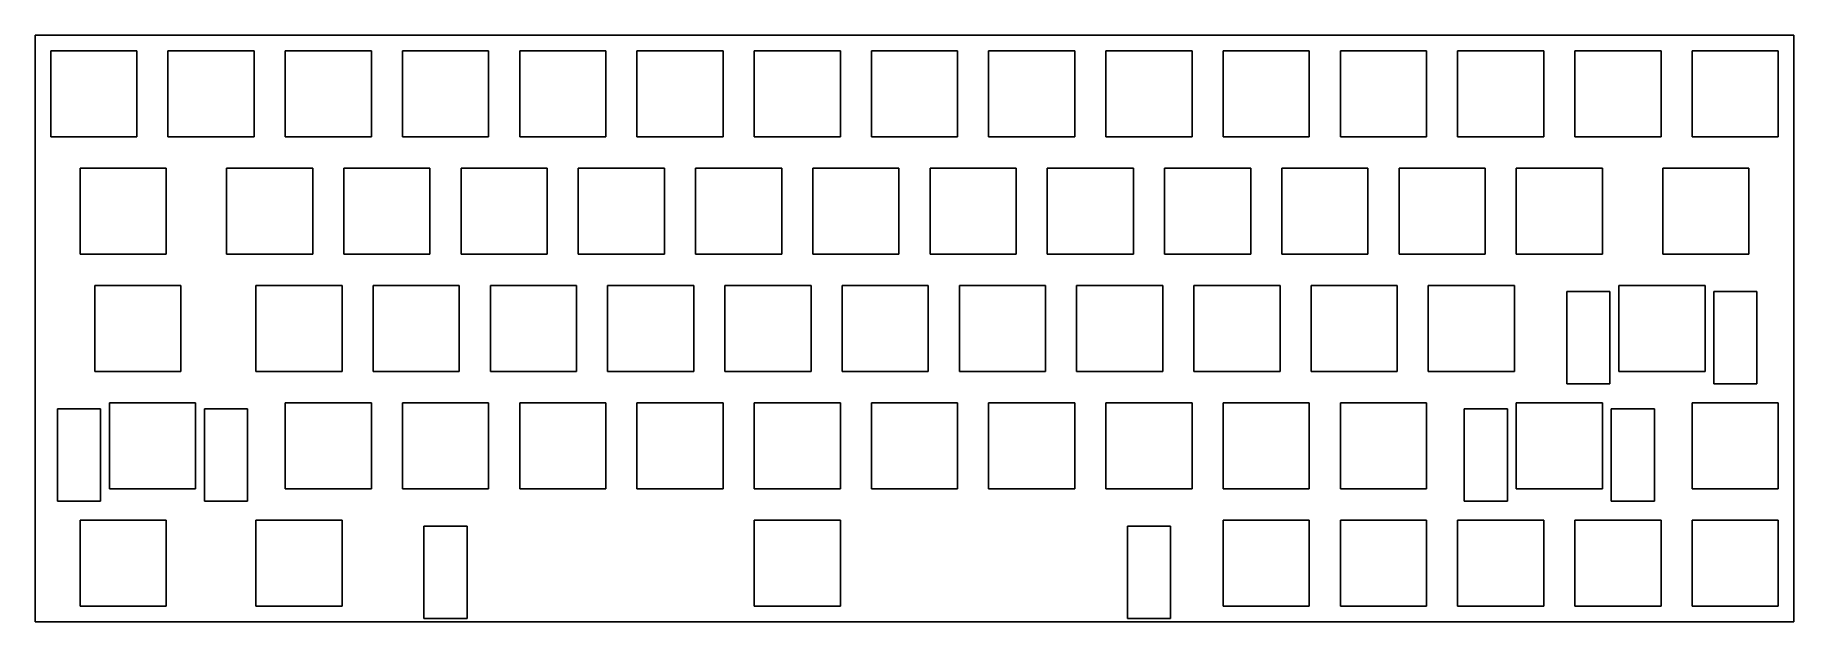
# Model space of a CAD drawing. Header units: millimetres. Extents: x 0 to 286, y -95 to 0.
import ezdxf

# ---------------------------------------------------------------- set-up
doc = ezdxf.new("R2010")
doc.units = ezdxf.units.MM

msp = doc.modelspace()

# ---------------------------------------------------------------- linework, layer by layer
for p, q in [((0, 0), (285.75, 0)), ((0, 0), (0, -95.25)), ((285.75, 0), (285.75, -95.25)), ((2.525, -2.525), (16.525, -2.525)), ((2.525, -2.525), (2.525, -16.525)), ((16.525, -2.525), (16.525, -16.525)), ((21.575, -2.525), (35.575, -2.525)), ((21.575, -2.525), (21.575, -16.525)), ((35.575, -2.525), (35.575, -16.525)), ((40.625, -2.525), (54.625, -2.525)), ((40.625, -2.525), (40.625, -16.525)), ((54.625, -2.525), (54.625, -16.525)), ((59.675, -2.525), (73.675, -2.525)), ((59.675, -2.525), (59.675, -16.525)), ((73.675, -2.525), (73.675, -16.525)), ((78.725, -2.525), (92.725, -2.525)), ((78.725, -2.525), (78.725, -16.525)), ((92.725, -2.525), (92.725, -16.525)), ((97.775, -2.525), (111.775, -2.525)), ((97.775, -2.525), (97.775, -16.525)), ((111.775, -2.525), (111.775, -16.525)), ((116.825, -2.525), (130.825, -2.525)), ((116.825, -2.525), (116.825, -16.525)), ((130.825, -2.525), (130.825, -16.525)), ((135.875, -2.525), (149.875, -2.525)), ((135.875, -2.525), (135.875, -16.525)), ((149.875, -2.525), (149.875, -16.525)), ((154.925, -2.525), (168.925, -2.525)), ((154.925, -2.525), (154.925, -16.525)), ((168.925, -2.525), (168.925, -16.525)), ((173.975, -2.525), (187.975, -2.525)), ((173.975, -2.525), (173.975, -16.525)), ((187.975, -2.525), (187.975, -16.525)), ((193.025, -2.525), (207.025, -2.525)), ((193.025, -2.525), (193.025, -16.525)), ((207.025, -2.525), (207.025, -16.525)), ((212.075, -2.525), (226.075, -2.525)), ((212.075, -2.525), (212.075, -16.525)), ((226.075, -2.525), (226.075, -16.525)), ((231.125, -2.525), (245.125, -2.525)), ((231.125, -2.525), (231.125, -16.525)), ((245.125, -2.525), (245.125, -16.525)), ((250.175, -2.525), (264.175, -2.525)), ((250.175, -2.525), (250.175, -16.525)), ((264.175, -2.525), (264.175, -16.525)), ((269.225, -2.525), (283.225, -2.525)), ((269.225, -2.525), (269.225, -16.525)), ((283.225, -2.525), (283.225, -16.525)), ((2.525, -16.525), (16.525, -16.525)), ((21.575, -16.525), (35.575, -16.525)), ((40.625, -16.525), (54.625, -16.525)), ((59.675, -16.525), (73.675, -16.525)), ((78.725, -16.525), (92.725, -16.525)), ((97.775, -16.525), (111.775, -16.525)), ((116.825, -16.525), (130.825, -16.525)), ((135.875, -16.525), (149.875, -16.525)), ((154.925, -16.525), (168.925, -16.525)), ((173.975, -16.525), (187.975, -16.525)), ((193.025, -16.525), (207.025, -16.525)), ((212.075, -16.525), (226.075, -16.525)), ((231.125, -16.525), (245.125, -16.525)), ((250.175, -16.525), (264.175, -16.525)), ((269.225, -16.525), (283.225, -16.525)), ((7.2875, -21.575), (21.2875, -21.575)), ((7.2875, -21.575), (7.2875, -35.575)), ((21.2875, -21.575), (21.2875, -35.575)), ((31.1, -21.575), (45.1, -21.575)), ((31.1, -21.575), (31.1, -35.575)), ((45.1, -21.575), (45.1, -35.575)), ((50.15, -21.575), (64.15, -21.575)), ((50.15, -21.575), (50.15, -35.575)), ((64.15, -21.575), (64.15, -35.575)), ((69.2, -21.575), (83.2, -21.575)), ((69.2, -21.575), (69.2, -35.575)), ((83.2, -21.575), (83.2, -35.575)), ((88.25, -21.575), (102.25, -21.575)), ((88.25, -21.575), (88.25, -35.575)), ((102.25, -21.575), (102.25, -35.575)), ((107.3, -21.575), (121.3, -21.575)), ((107.3, -21.575), (107.3, -35.575)), ((121.3, -21.575), (121.3, -35.575)), ((126.35, -21.575), (140.35, -21.575)), ((126.35, -21.575), (126.35, -35.575)), ((140.35, -21.575), (140.35, -35.575)), ((145.4, -21.575), (159.4, -21.575)), ((145.4, -21.575), (145.4, -35.575)), ((159.4, -21.575), (159.4, -35.575)), ((164.45, -21.575), (178.45, -21.575)), ((164.45, -21.575), (164.45, -35.575)), ((178.45, -21.575), (178.45, -35.575)), ((183.5, -21.575), (197.5, -21.575)), ((183.5, -21.575), (183.5, -35.575)), ((197.5, -21.575), (197.5, -35.575)), ((202.55, -21.575), (216.55, -21.575)), ((202.55, -21.575), (202.55, -35.575)), ((216.55, -21.575), (216.55, -35.575)), ((221.6, -21.575), (235.6, -21.575)), ((221.6, -21.575), (221.6, -35.575)), ((235.6, -21.575), (235.6, -35.575)), ((240.65, -21.575), (254.65, -21.575)), ((240.65, -21.575), (240.65, -35.575)), ((254.65, -21.575), (254.65, -35.575)), ((264.4625, -21.575), (278.4625, -21.575)), ((264.4625, -21.575), (264.4625, -35.575)), ((278.4625, -21.575), (278.4625, -35.575)), ((7.2875, -35.575), (21.2875, -35.575)), ((31.1, -35.575), (45.1, -35.575)), ((50.15, -35.575), (64.15, -35.575)), ((69.2, -35.575), (83.2, -35.575)), ((88.25, -35.575), (102.25, -35.575)), ((107.3, -35.575), (121.3, -35.575)), ((126.35, -35.575), (140.35, -35.575)), ((145.4, -35.575), (159.4, -35.575)), ((164.45, -35.575), (178.45, -35.575)), ((183.5, -35.575), (197.5, -35.575)), ((202.55, -35.575), (216.55, -35.575)), ((221.6, -35.575), (235.6, -35.575)), ((240.65, -35.575), (254.65, -35.575)), ((264.4625, -35.575), (278.4625, -35.575)), ((9.66875, -40.625), (23.66875, -40.625)), ((9.66875, -40.625), (9.66875, -54.625)), ((23.66875, -40.625), (23.66875, -54.625)), ((35.8625, -40.625), (49.8625, -40.625)), ((35.8625, -40.625), (35.8625, -54.625)), ((49.8625, -40.625), (49.8625, -54.625)), ((54.9125, -40.625), (68.9125, -40.625)), ((54.9125, -40.625), (54.9125, -54.625)), ((68.9125, -40.625), (68.9125, -54.625)), ((73.9625, -40.625), (87.9625, -40.625)), ((73.9625, -40.625), (73.9625, -54.625)), ((87.9625, -40.625), (87.9625, -54.625)), ((93.0125, -40.625), (107.0125, -40.625)), ((93.0125, -40.625), (93.0125, -54.625)), ((107.0125, -40.625), (107.0125, -54.625)), ((112.0625, -40.625), (126.0625, -40.625)), ((112.0625, -40.625), (112.0625, -54.625)), ((126.0625, -40.625), (126.0625, -54.625)), ((131.1125, -40.625), (145.1125, -40.625)), ((131.1125, -40.625), (131.1125, -54.625)), ((145.1125, -40.625), (145.1125, -54.625)), ((150.1625, -40.625), (164.1625, -40.625)), ((150.1625, -40.625), (150.1625, -54.625)), ((164.1625, -40.625), (164.1625, -54.625)), ((169.2125, -40.625), (183.2125, -40.625)), ((169.2125, -40.625), (169.2125, -54.625)), ((183.2125, -40.625), (183.2125, -54.625)), ((188.2625, -40.625), (202.2625, -40.625)), ((188.2625, -40.625), (188.2625, -54.625)), ((202.2625, -40.625), (202.2625, -54.625)), ((207.3125, -40.625), (221.3125, -40.625)), ((207.3125, -40.625), (207.3125, -54.625)), ((221.3125, -40.625), (221.3125, -54.625)), ((226.3625, -40.625), (240.3625, -40.625)), ((226.3625, -40.625), (226.3625, -54.625)), ((240.3625, -40.625), (240.3625, -54.625)), ((248.88075, -41.625), (255.88075, -41.625)), ((248.88075, -41.625), (248.88075, -56.625)), ((255.88075, -41.625), (255.88075, -56.625)), ((257.31875, -40.625), (271.31875, -40.625)), ((257.31875, -40.625), (257.31875, -54.625)), ((271.31875, -40.625), (271.31875, -54.625)), ((272.75675, -41.625), (279.75675, -41.625)), ((272.75675, -41.625), (272.75675, -56.625)), ((279.75675, -41.625), (279.75675, -56.625)), ((9.66875, -54.625), (23.66875, -54.625)), ((35.8625, -54.625), (49.8625, -54.625)), ((54.9125, -54.625), (68.9125, -54.625)), ((73.9625, -54.625), (87.9625, -54.625)), ((93.0125, -54.625), (107.0125, -54.625)), ((112.0625, -54.625), (126.0625, -54.625)), ((131.1125, -54.625), (145.1125, -54.625)), ((150.1625, -54.625), (164.1625, -54.625)), ((169.2125, -54.625), (183.2125, -54.625)), ((188.2625, -54.625), (202.2625, -54.625)), ((207.3125, -54.625), (221.3125, -54.625)), ((226.3625, -54.625), (240.3625, -54.625)), ((248.88075, -56.625), (255.88075, -56.625)), ((257.31875, -54.625), (271.31875, -54.625)), ((272.75675, -56.625), (279.75675, -56.625)), ((12.05, -59.675), (26.05, -59.675)), ((12.05, -59.675), (12.05, -73.675)), ((26.05, -59.675), (26.05, -73.675)), ((40.625, -59.675), (54.625, -59.675)), ((40.625, -59.675), (40.625, -73.675)), ((54.625, -59.675), (54.625, -73.675)), ((59.675, -59.675), (73.675, -59.675)), ((59.675, -59.675), (59.675, -73.675)), ((73.675, -59.675), (73.675, -73.675)), ((78.725, -59.675), (92.725, -59.675)), ((78.725, -59.675), (78.725, -73.675)), ((92.725, -59.675), (92.725, -73.675)), ((97.775, -59.675), (111.775, -59.675)), ((97.775, -59.675), (97.775, -73.675)), ((111.775, -59.675), (111.775, -73.675)), ((116.825, -59.675), (130.825, -59.675)), ((116.825, -59.675), (116.825, -73.675)), ((130.825, -59.675), (130.825, -73.675)), ((135.875, -59.675), (149.875, -59.675)), ((135.875, -59.675), (135.875, -73.675)), ((149.875, -59.675), (149.875, -73.675)), ((154.925, -59.675), (168.925, -59.675)), ((154.925, -59.675), (154.925, -73.675)), ((168.925, -59.675), (168.925, -73.675)), ((173.975, -59.675), (187.975, -59.675)), ((173.975, -59.675), (173.975, -73.675)), ((187.975, -59.675), (187.975, -73.675)), ((193.025, -59.675), (207.025, -59.675)), ((193.025, -59.675), (193.025, -73.675)), ((207.025, -59.675), (207.025, -73.675)), ((212.075, -59.675), (226.075, -59.675)), ((212.075, -59.675), (212.075, -73.675)), ((226.075, -59.675), (226.075, -73.675)), ((240.65, -59.675), (254.65, -59.675)), ((240.65, -59.675), (240.65, -73.675)), ((254.65, -59.675), (254.65, -73.675)), ((269.225, -59.675), (283.225, -59.675)), ((269.225, -59.675), (269.225, -73.675)), ((283.225, -59.675), (283.225, -73.675)), ((3.612, -60.675), (10.612, -60.675)), ((3.612, -60.675), (3.612, -75.675)), ((10.612, -60.675), (10.612, -75.675)), ((27.488, -60.675), (34.488, -60.675)), ((27.488, -60.675), (27.488, -75.675)), ((34.488, -60.675), (34.488, -75.675)), ((232.212, -60.675), (239.212, -60.675)), ((232.212, -60.675), (232.212, -75.675)), ((239.212, -60.675), (239.212, -75.675)), ((256.088, -60.675), (263.088, -60.675)), ((256.088, -60.675), (256.088, -75.675)), ((263.088, -60.675), (263.088, -75.675)), ((12.05, -73.675), (26.05, -73.675)), ((40.625, -73.675), (54.625, -73.675)), ((59.675, -73.675), (73.675, -73.675)), ((78.725, -73.675), (92.725, -73.675)), ((97.775, -73.675), (111.775, -73.675)), ((116.825, -73.675), (130.825, -73.675)), ((135.875, -73.675), (149.875, -73.675)), ((154.925, -73.675), (168.925, -73.675)), ((173.975, -73.675), (187.975, -73.675)), ((193.025, -73.675), (207.025, -73.675)), ((212.075, -73.675), (226.075, -73.675)), ((240.65, -73.675), (254.65, -73.675)), ((269.225, -73.675), (283.225, -73.675)), ((3.612, -75.675), (10.612, -75.675)), ((27.488, -75.675), (34.488, -75.675)), ((232.212, -75.675), (239.212, -75.675)), ((256.088, -75.675), (263.088, -75.675)), ((7.2875, -78.725), (21.2875, -78.725)), ((7.2875, -78.725), (7.2875, -92.725)), ((21.2875, -78.725), (21.2875, -92.725)), ((35.8625, -78.725), (49.8625, -78.725)), ((35.8625, -78.725), (35.8625, -92.725)), ((49.8625, -78.725), (49.8625, -92.725)), ((63.175, -79.725), (70.175, -79.725)), ((63.175, -79.725), (63.175, -94.725)), ((70.175, -79.725), (70.175, -94.725)), ((116.825, -78.725), (130.825, -78.725)), ((116.825, -78.725), (116.825, -92.725)), ((130.825, -78.725), (130.825, -92.725)), ((177.475, -79.725), (184.475, -79.725)), ((177.475, -79.725), (177.475, -94.725)), ((184.475, -79.725), (184.475, -94.725)), ((193.025, -78.725), (207.025, -78.725)), ((193.025, -78.725), (193.025, -92.725)), ((207.025, -78.725), (207.025, -92.725)), ((212.075, -78.725), (226.075, -78.725)), ((212.075, -78.725), (212.075, -92.725)), ((226.075, -78.725), (226.075, -92.725)), ((231.125, -78.725), (245.125, -78.725)), ((231.125, -78.725), (231.125, -92.725)), ((245.125, -78.725), (245.125, -92.725)), ((250.175, -78.725), (264.175, -78.725)), ((250.175, -78.725), (250.175, -92.725)), ((264.175, -78.725), (264.175, -92.725)), ((269.225, -78.725), (283.225, -78.725)), ((269.225, -78.725), (269.225, -92.725)), ((283.225, -78.725), (283.225, -92.725)), ((7.2875, -92.725), (21.2875, -92.725)), ((35.8625, -92.725), (49.8625, -92.725)), ((116.825, -92.725), (130.825, -92.725)), ((193.025, -92.725), (207.025, -92.725)), ((212.075, -92.725), (226.075, -92.725)), ((231.125, -92.725), (245.125, -92.725)), ((250.175, -92.725), (264.175, -92.725)), ((269.225, -92.725), (283.225, -92.725)), ((0, -95.25), (285.75, -95.25)), ((63.175, -94.725), (70.175, -94.725)), ((177.475, -94.725), (184.475, -94.725))]:
    msp.add_line(p, q)
for centre, start, end in [((2.525, -2.525), 90, 180), ((16.525, -2.525), 0, 90), ((21.575, -2.525), 90, 180), ((35.575, -2.525), 0, 90), ((40.625, -2.525), 90, 180), ((54.625, -2.525), 0, 90), ((59.675, -2.525), 90, 180), ((73.675, -2.525), 0, 90), ((78.725, -2.525), 90, 180), ((92.725, -2.525), 0, 90), ((97.775, -2.525), 90, 180), ((111.775, -2.525), 0, 90), ((116.825, -2.525), 90, 180), ((130.825, -2.525), 0, 90), ((135.875, -2.525), 90, 180), ((149.875, -2.525), 0, 90), ((154.925, -2.525), 90, 180), ((168.925, -2.525), 0, 90), ((173.975, -2.525), 90, 180), ((187.975, -2.525), 0, 90), ((193.025, -2.525), 90, 180), ((207.025, -2.525), 0, 90), ((212.075, -2.525), 90, 180), ((226.075, -2.525), 0, 90), ((231.125, -2.525), 90, 180), ((245.125, -2.525), 0, 90), ((250.175, -2.525), 90, 180), ((264.175, -2.525), 0, 90), ((269.225, -2.525), 90, 180), ((283.225, -2.525), 0, 90), ((2.525, -16.525), 180, 270), ((16.525, -16.525), 270, 360), ((21.575, -16.525), 180, 270), ((35.575, -16.525), 270, 360), ((40.625, -16.525), 180, 270), ((54.625, -16.525), 270, 360), ((59.675, -16.525), 180, 270), ((73.675, -16.525), 270, 360), ((78.725, -16.525), 180, 270), ((92.725, -16.525), 270, 360), ((97.775, -16.525), 180, 270), ((111.775, -16.525), 270, 360), ((116.825, -16.525), 180, 270), ((130.825, -16.525), 270, 360), ((135.875, -16.525), 180, 270), ((149.875, -16.525), 270, 360), ((154.925, -16.525), 180, 270), ((168.925, -16.525), 270, 360), ((173.975, -16.525), 180, 270), ((187.975, -16.525), 270, 360), ((193.025, -16.525), 180, 270), ((207.025, -16.525), 270, 360), ((212.075, -16.525), 180, 270), ((226.075, -16.525), 270, 360), ((231.125, -16.525), 180, 270), ((245.125, -16.525), 270, 360), ((250.175, -16.525), 180, 270), ((264.175, -16.525), 270, 360), ((269.225, -16.525), 180, 270), ((283.225, -16.525), 270, 360), ((7.2875, -21.575), 90, 180), ((21.2875, -21.575), 0, 90), ((31.1, -21.575), 90, 180), ((45.1, -21.575), 0, 90), ((50.15, -21.575), 90, 180), ((64.15, -21.575), 0, 90), ((69.2, -21.575), 90, 180), ((83.2, -21.575), 0, 90), ((88.25, -21.575), 90, 180), ((102.25, -21.575), 0, 90), ((107.3, -21.575), 90, 180), ((121.3, -21.575), 0, 90), ((126.35, -21.575), 90, 180), ((140.35, -21.575), 0, 90), ((145.4, -21.575), 90, 180), ((159.4, -21.575), 0, 90), ((164.45, -21.575), 90, 180), ((178.45, -21.575), 0, 90), ((183.5, -21.575), 90, 180), ((197.5, -21.575), 0, 90), ((202.55, -21.575), 90, 180), ((216.55, -21.575), 0, 90), ((221.6, -21.575), 90, 180), ((235.6, -21.575), 0, 90), ((240.65, -21.575), 90, 180), ((254.65, -21.575), 0, 90), ((264.4625, -21.575), 90, 180), ((278.4625, -21.575), 0, 90), ((7.2875, -35.575), 180, 270), ((21.2875, -35.575), 270, 360), ((31.1, -35.575), 180, 270), ((45.1, -35.575), 270, 360), ((50.15, -35.575), 180, 270), ((64.15, -35.575), 270, 360), ((69.2, -35.575), 180, 270), ((83.2, -35.575), 270, 360), ((88.25, -35.575), 180, 270), ((102.25, -35.575), 270, 360), ((107.3, -35.575), 180, 270), ((121.3, -35.575), 270, 360), ((126.35, -35.575), 180, 270), ((140.35, -35.575), 270, 360), ((145.4, -35.575), 180, 270), ((159.4, -35.575), 270, 360), ((164.45, -35.575), 180, 270), ((178.45, -35.575), 270, 360), ((183.5, -35.575), 180, 270), ((197.5, -35.575), 270, 360), ((202.55, -35.575), 180, 270), ((216.55, -35.575), 270, 360), ((221.6, -35.575), 180, 270), ((235.6, -35.575), 270, 360), ((240.65, -35.575), 180, 270), ((254.65, -35.575), 270, 360), ((264.4625, -35.575), 180, 270), ((278.4625, -35.575), 270, 360), ((9.66875, -40.625), 90, 180), ((23.66875, -40.625), 0, 90), ((35.8625, -40.625), 90, 180), ((49.8625, -40.625), 0, 90), ((54.9125, -40.625), 90, 180), ((68.9125, -40.625), 0, 90), ((73.9625, -40.625), 90, 180), ((87.9625, -40.625), 0, 90), ((93.0125, -40.625), 90, 180), ((107.0125, -40.625), 0, 90), ((112.0625, -40.625), 90, 180), ((126.0625, -40.625), 0, 90), ((131.1125, -40.625), 90, 180), ((145.1125, -40.625), 0, 90), ((150.1625, -40.625), 90, 180), ((164.1625, -40.625), 0, 90), ((169.2125, -40.625), 90, 180), ((183.2125, -40.625), 0, 90), ((188.2625, -40.625), 90, 180), ((202.2625, -40.625), 0, 90), ((207.3125, -40.625), 90, 180), ((221.3125, -40.625), 0, 90), ((226.3625, -40.625), 90, 180), ((240.3625, -40.625), 0, 90), ((248.88075, -41.625), 90, 180), ((255.88075, -41.625), 0, 90), ((257.31875, -40.625), 90, 180), ((271.31875, -40.625), 0, 90), ((272.75675, -41.625), 90, 180), ((279.75675, -41.625), 0, 90), ((9.66875, -54.625), 180, 270), ((23.66875, -54.625), 270, 360), ((35.8625, -54.625), 180, 270), ((49.8625, -54.625), 270, 360), ((54.9125, -54.625), 180, 270), ((68.9125, -54.625), 270, 360), ((73.9625, -54.625), 180, 270), ((87.9625, -54.625), 270, 360), ((93.0125, -54.625), 180, 270), ((107.0125, -54.625), 270, 360), ((112.0625, -54.625), 180, 270), ((126.0625, -54.625), 270, 360), ((131.1125, -54.625), 180, 270), ((145.1125, -54.625), 270, 360), ((150.1625, -54.625), 180, 270), ((164.1625, -54.625), 270, 360), ((169.2125, -54.625), 180, 270), ((183.2125, -54.625), 270, 360), ((188.2625, -54.625), 180, 270), ((202.2625, -54.625), 270, 360), ((207.3125, -54.625), 180, 270), ((221.3125, -54.625), 270, 360), ((226.3625, -54.625), 180, 270), ((240.3625, -54.625), 270, 360), ((248.88075, -56.625), 180, 270), ((255.88075, -56.625), 270, 360), ((257.31875, -54.625), 180, 270), ((271.31875, -54.625), 270, 360), ((272.75675, -56.625), 180, 270), ((279.75675, -56.625), 270, 360), ((12.05, -59.675), 90, 180), ((26.05, -59.675), 0, 90), ((40.625, -59.675), 90, 180), ((54.625, -59.675), 0, 90), ((59.675, -59.675), 90, 180), ((73.675, -59.675), 0, 90), ((78.725, -59.675), 90, 180), ((92.725, -59.675), 0, 90), ((97.775, -59.675), 90, 180), ((111.775, -59.675), 0, 90), ((116.825, -59.675), 90, 180), ((130.825, -59.675), 0, 90), ((135.875, -59.675), 90, 180), ((149.875, -59.675), 0, 90), ((154.925, -59.675), 90, 180), ((168.925, -59.675), 0, 90), ((173.975, -59.675), 90, 180), ((187.975, -59.675), 0, 90), ((193.025, -59.675), 90, 180), ((207.025, -59.675), 0, 90), ((212.075, -59.675), 90, 180), ((226.075, -59.675), 0, 90), ((240.65, -59.675), 90, 180), ((254.65, -59.675), 0, 90), ((269.225, -59.675), 90, 180), ((283.225, -59.675), 0, 90), ((3.612, -60.675), 90, 180), ((10.612, -60.675), 0, 90), ((27.488, -60.675), 90, 180), ((34.488, -60.675), 0, 90), ((232.212, -60.675), 90, 180), ((239.212, -60.675), 0, 90), ((256.088, -60.675), 90, 180), ((263.088, -60.675), 0, 90), ((12.05, -73.675), 180, 270), ((26.05, -73.675), 270, 360), ((40.625, -73.675), 180, 270), ((54.625, -73.675), 270, 360), ((59.675, -73.675), 180, 270), ((73.675, -73.675), 270, 360), ((78.725, -73.675), 180, 270), ((92.725, -73.675), 270, 360), ((97.775, -73.675), 180, 270), ((111.775, -73.675), 270, 360), ((116.825, -73.675), 180, 270), ((130.825, -73.675), 270, 360), ((135.875, -73.675), 180, 270), ((149.875, -73.675), 270, 360), ((154.925, -73.675), 180, 270), ((168.925, -73.675), 270, 360), ((173.975, -73.675), 180, 270), ((187.975, -73.675), 270, 360), ((193.025, -73.675), 180, 270), ((207.025, -73.675), 270, 360), ((212.075, -73.675), 180, 270), ((226.075, -73.675), 270, 360), ((240.65, -73.675), 180, 270), ((254.65, -73.675), 270, 360), ((269.225, -73.675), 180, 270), ((283.225, -73.675), 270, 360), ((3.612, -75.675), 180, 270), ((10.612, -75.675), 270, 360), ((27.488, -75.675), 180, 270), ((34.488, -75.675), 270, 360), ((232.212, -75.675), 180, 270), ((239.212, -75.675), 270, 360), ((256.088, -75.675), 180, 270), ((263.088, -75.675), 270, 360), ((7.2875, -78.725), 90, 180), ((21.2875, -78.725), 0, 90), ((35.8625, -78.725), 90, 180), ((49.8625, -78.725), 0, 90), ((63.175, -79.725), 90, 180), ((70.175, -79.725), 0, 90), ((116.825, -78.725), 90, 180), ((130.825, -78.725), 0, 90), ((177.475, -79.725), 90, 180), ((184.475, -79.725), 0, 90), ((193.025, -78.725), 90, 180), ((207.025, -78.725), 0, 90), ((212.075, -78.725), 90, 180), ((226.075, -78.725), 0, 90), ((231.125, -78.725), 90, 180), ((245.125, -78.725), 0, 90), ((250.175, -78.725), 90, 180), ((264.175, -78.725), 0, 90), ((269.225, -78.725), 90, 180), ((283.225, -78.725), 0, 90), ((7.2875, -92.725), 180, 270), ((21.2875, -92.725), 270, 360), ((35.8625, -92.725), 180, 270), ((49.8625, -92.725), 270, 360), ((116.825, -92.725), 180, 270), ((130.825, -92.725), 270, 360), ((193.025, -92.725), 180, 270), ((207.025, -92.725), 270, 360), ((212.075, -92.725), 180, 270), ((226.075, -92.725), 270, 360), ((231.125, -92.725), 180, 270), ((245.125, -92.725), 270, 360), ((250.175, -92.725), 180, 270), ((264.175, -92.725), 270, 360), ((269.225, -92.725), 180, 270), ((283.225, -92.725), 270, 360), ((63.175, -94.725), 180, 270), ((70.175, -94.725), 270, 360), ((177.475, -94.725), 180, 270), ((184.475, -94.725), 270, 360)]:
    msp.add_arc(centre, 0, start, end)

doc.saveas('drawing.dxf')
